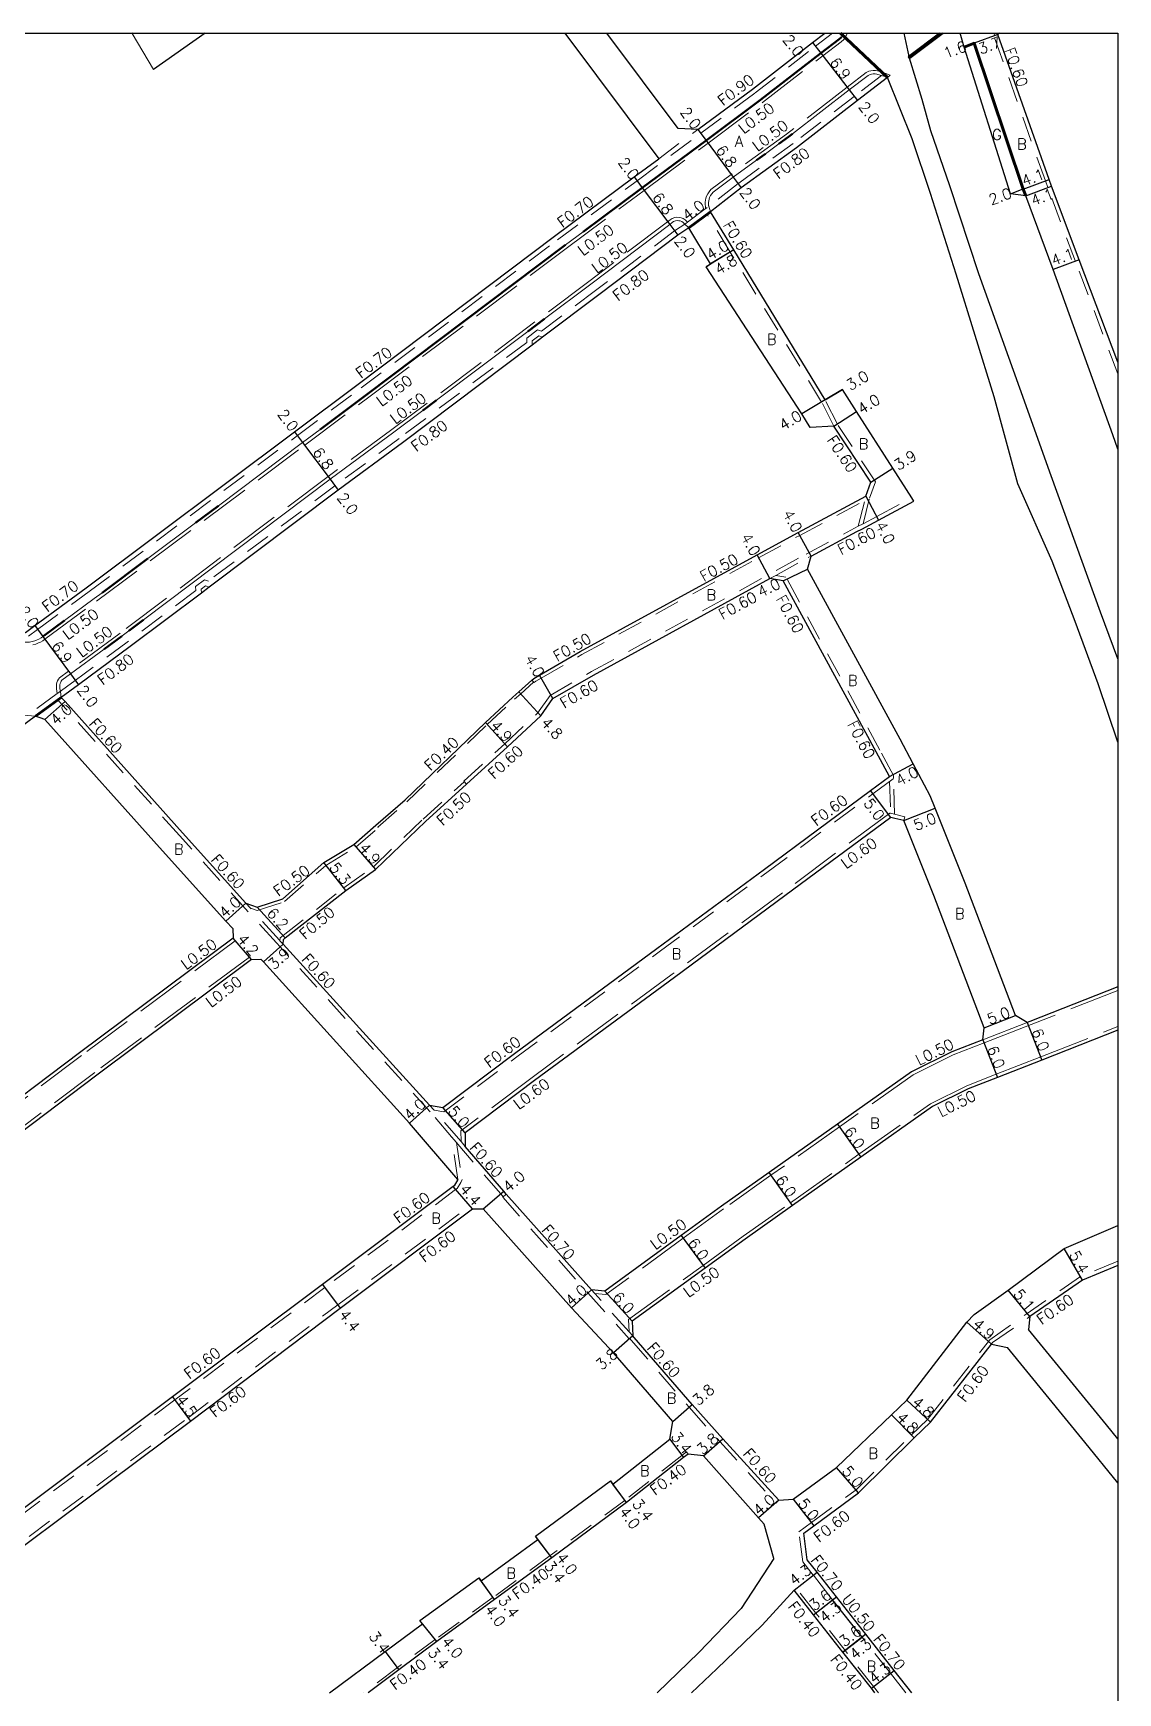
# Model space of a CAD drawing. Header units: metres. Extents: x -3200 to -2400, y -111000 to -110400.
# Drawn here: x -2560.9 to -2400, y -110646.3 to -110400 of the extents above; entities that cross this region are included whole.
import ezdxf

# ---------------------------------------------------------------- set-up
doc = ezdxf.new("R2010")
doc.units = ezdxf.units.M
doc.header["$LTSCALE"] = 2.5
doc.linetypes.add('2232000', pattern=[2.5, 1.5, -1])
doc.linetypes.add('2233000', pattern=[4, 3, -1])
for name, color, linetype, lineweight in [('2101000', 177, 'Continuous', 30), ('2102000', 191, 'Continuous', 30), ('2102001', 191, 'Continuous', 9), ('2203000', 5, 'Continuous', 50), ('2213000', 6, 'Continuous', 9), ('2227000', 3, 'Continuous', 50), ('2232000', 4, '2232000', 9), ('2233000', 62, '2233000', 9), ('9201100', 215, 'Continuous', 30), ('9202200', 155, 'Continuous', 60), ('9203500', 155, 'Continuous', 30)]:
    doc.layers.add(name, color=color, linetype=linetype, lineweight=lineweight)
for name, color, linetype in [('2231000', 162, 'Continuous'), ('9201500', 222, 'Continuous'), ('9202100', 82, 'Continuous'), ('9301100', 77, 'Continuous'), ('999', 7, 'Continuous')]:
    doc.layers.add(name, color=color, linetype=linetype)
doc.styles.add('Dm_Anotation', font='txt.shx', dxfattribs={"bigfont": 'pscdm.shx'})

msp = doc.modelspace()

# ---------------------------------------------------------------- linework, layer by layer
at = {"layer": '2101000'}
for points in [[(-2462.29, -110414.29), (-2454.22, -110408.29), (-2445.28, -110401.38), (-2443.49, -110400)], [(-2431, -110403.45), (-2426.39, -110400)], [(-2400, -110461.71), (-2400.74, -110459.61), (-2409.58, -110435.05), (-2413.67, -110424.12), (-2415.91, -110423.82), (-2422.79, -110402.05), (-2423.41, -110400)], [(-2417.54, -110400), (-2417.82, -110400.21)], [(-2400, -110448.83), (-2405.73, -110433.65), (-2409.82, -110422.7), (-2410.19, -110421.7), (-2417.82, -110400.21)], [(-2434.19, -110406.59), (-2438.62, -110410.01), (-2447.66, -110416.99), (-2455.87, -110422.97), (-2460.44, -110426.5)], [(-2607.93, -110439.77), (-2597.4, -110451.98), (-2593.99, -110455.92), (-2588.62, -110461.86), (-2578.21, -110474.49), (-2575.77, -110476.22), (-2565.72, -110487.96), (-2565.06, -110488.73), (-2562.07, -110488.94), (-2560.69, -110487.92), (-2553.05, -110482.3), (-2522.15, -110459.15), (-2512.7, -110452.08), (-2483.56, -110430.12), (-2471.75, -110421.33), (-2468.12, -110418.63)], [(-2443.44, -110454.43), (-2456.99, -110432.17), (-2460.44, -110426.5)], [(-2463.65, -110428.89), (-2465.3, -110429.99), (-2477.02, -110438.84), (-2485.34, -110445.11), (-2486.89, -110446.28), (-2506.13, -110460.77), (-2515.67, -110467.8), (-2534.8, -110482.2), (-2535.98, -110483.09), (-2546.52, -110491.03), (-2554.23, -110496.7), (-2556.77, -110498.58)], [(-2436.64, -110466.65), (-2442.13, -110458.3), (-2445.63, -110458.52), (-2446.86, -110456.5), (-2461.09, -110434.67), (-2460.41, -110434.25), (-2463.65, -110428.89)], [(-2445.51, -110477.59), (-2438.7, -110473.96), (-2437.99, -110473.58), (-2435.49, -110472.25), (-2430.25, -110469.46), (-2430.57, -110468.95), (-2433.36, -110464.54), (-2438.75, -110456.16), (-2440.87, -110452.88), (-2443.44, -110454.43)], [(-2529.39, -110529.08), (-2527.69, -110529.68), (-2523.89, -110528.44), (-2517.82, -110523.09), (-2513.34, -110520.39), (-2510.07, -110517.54), (-2505.75, -110513.77), (-2493.84, -110502.28), (-2489.77, -110498.55), (-2488.85, -110497.72), (-2486.95, -110496), (-2486.66, -110495.74), (-2485.82, -110495.26), (-2479.75, -110491.77), (-2453.53, -110477.41), (-2447.43, -110474.08), (-2437.37, -110468.72)], [(-2437.37, -110468.72), (-2436.64, -110466.65)], [(-2413.45, -110546.8), (-2415.16, -110545.77), (-2422.63, -110526.13), (-2427.11, -110514.99), (-2427.84, -110513.17), (-2430.36, -110508.44), (-2432.31, -110504.77), (-2446.03, -110479.52), (-2445.51, -110477.59)], [(-2523.85, -110535.2), (-2523.8, -110534.5), (-2523.53, -110534.27), (-2514.52, -110527.23), (-2510.14, -110524.1), (-2502.74, -110516.98), (-2496.64, -110511.44), (-2490.54, -110505.91), (-2485.63, -110501.28), (-2483.83, -110498.73), (-2477.79, -110495.26), (-2451.61, -110480.92)], [(-2502.13, -110559.06), (-2500.17, -110559.44), (-2489.53, -110551.43), (-2468.41, -110535.85), (-2452.43, -110524.05), (-2436.7, -110512.4), (-2433.89, -110510.32), (-2435.83, -110506.67), (-2449.63, -110481.26), (-2451.61, -110480.92)], [(-2529.39, -110529.08), (-2538.78, -110518.68), (-2556.21, -110499.2), (-2556.77, -110498.58)], [(-2560.57, -110501.37), (-2564.4, -110504.19), (-2565.64, -110505.1), (-2566.85, -110506), (-2573.19, -110510.66), (-2599.84, -110530.77), (-2605, -110534.59), (-2605.86, -110535.23), (-2614.45, -110541.6), (-2627.37, -110551.48), (-2628.46, -110552.31), (-2638.04, -110559.64), (-2639.36, -110560.64)], [(-2531.31, -110532.88), (-2532.34, -110531.77), (-2541.76, -110521.35), (-2559.2, -110501.87), (-2560.57, -110501.37)], [(-2419.82, -110547.59), (-2427.28, -110527.96), (-2431.75, -110516.86), (-2433.09, -110516.54), (-2433.69, -110516.4), (-2449.41, -110528.03), (-2465.78, -110540.13), (-2486.54, -110555.44), (-2496.86, -110563.19), (-2496.84, -110565.19)], [(-2531.31, -110532.88), (-2531.27, -110534.3), (-2554.05, -110551.31), (-2569.29, -110562.77), (-2584.96, -110574.55), (-2612.89, -110595.44), (-2615.19, -110595.33)], [(-2502.13, -110559.06), (-2523.85, -110535.2)], [(-2528.53, -110537.48), (-2551.48, -110554.63), (-2566.77, -110566.13), (-2582.51, -110577.97), (-2610.38, -110598.8), (-2610.83, -110601.26)], [(-2528.53, -110537.48), (-2527.13, -110537.39)], [(-2497.91, -110570.09), (-2505.09, -110561.75), (-2526.74, -110537.82), (-2527.13, -110537.39)], [(-2400, -110541.5), (-2413.05, -110546.65), (-2413.45, -110546.8)], [(-2420.03, -110549.37), (-2419.82, -110547.59)], [(-2420.03, -110549.37), (-2424.62, -110551.17), (-2430.59, -110554.13), (-2441.6, -110561.88), (-2451.75, -110569.08), (-2458.78, -110574.06), (-2464.77, -110578.43), (-2476.1, -110586.68), (-2478.09, -110586.48)], [(-2400, -110547.95), (-2411.26, -110552.39), (-2417.84, -110554.96), (-2422.19, -110556.66), (-2427.51, -110559.3), (-2438.13, -110566.78), (-2448.28, -110573.97), (-2455.31, -110578.95), (-2461.25, -110583.28), (-2472.07, -110591.12)], [(-2478.09, -110586.48), (-2490.73, -110572.29), (-2491.11, -110571.86), (-2496.84, -110565.19)], [(-2497.91, -110570.09), (-2498.47, -110571.03), (-2498.61, -110571.13), (-2518.01, -110585.67), (-2540.28, -110602.35), (-2583.83, -110634.99), (-2585.18, -110634.97), (-2585.85, -110634.1), (-2594.69, -110622.55), (-2600.97, -110614.66), (-2605.61, -110608.35), (-2610.83, -110601.26)], [(-2581.61, -110639.77), (-2581.43, -110638.69), (-2581.19, -110638.51), (-2537.58, -110605.95), (-2515.37, -110589.19), (-2495.75, -110574.47)], [(-2516.95, -110646.29), (-2508.69, -110640.15), (-2503.16, -110636.04), (-2503.54, -110635.57), (-2494.82, -110629.2), (-2494.47, -110629.69), (-2486.03, -110623.52), (-2486.39, -110623.04), (-2475.26, -110614.82), (-2474.91, -110615.3), (-2466.47, -110608.66), (-2466.02, -110606), (-2474.81, -110595.85), (-2481.06, -110589.17), (-2494.15, -110574.47)], [(-2495.75, -110574.47), (-2494.15, -110574.47)], [(-2448.18, -110617.57), (-2441.72, -110612.84), (-2433.59, -110605.05), (-2431.32, -110602.88), (-2422.38, -110591.26), (-2421.31, -110590.14), (-2416.29, -110586.51), (-2407.95, -110580.37), (-2400, -110576.96)], [(-2400, -110582.86), (-2405.25, -110585.04), (-2413.04, -110590.44)], [(-2472.07, -110591.12), (-2471.98, -110593.32)], [(-2450.28, -110617.71), (-2458.62, -110608.58), (-2463.15, -110603.5), (-2471.75, -110593.57), (-2471.98, -110593.32)], [(-2446.59, -110622.6), (-2445.1, -110621.51), (-2438.45, -110616.61), (-2430.23, -110608.47), (-2427.77, -110606.11), (-2418.74, -110594.54)], [(-2451.02, -110626.37), (-2452.47, -110621.28), (-2453.29, -110620.34), (-2461.46, -110611.11), (-2463.74, -110610.85), (-2464.44, -110611.39), (-2472.88, -110618.03), (-2483.99, -110626.25), (-2492.47, -110632.43), (-2501.03, -110638.69), (-2506.66, -110642.87), (-2511.25, -110646.29)], [(-2450.28, -110617.71), (-2448.18, -110617.57)], [(-2430.57, -110646.29), (-2433.18, -110642.96), (-2437.4, -110637.59), (-2437.95, -110638.03), (-2442.31, -110632.48), (-2441.76, -110632.05), (-2442.3, -110631.36), (-2444.63, -110628.4), (-2446.07, -110626.57), (-2446.59, -110622.6)], [(-2436.04, -110646.29), (-2436.56, -110645.62), (-2440.78, -110640.25), (-2445.14, -110634.71), (-2448.01, -110631.06)]]:
    msp.add_lwpolyline(points, dxfattribs=at)
at = {"layer": '2102000'}
for points in [[(-2546.14, -110400), (-2546.24, -110400.07)], [(-2535.41, -110400), (-2543.1, -110405.38)], [(-2482.04, -110400), (-2468.12, -110418.63)], [(-2462.29, -110414.29), (-2465.21, -110414.16), (-2475.8, -110400)], [(-2400, -110492.82), (-2402.57, -110485.92), (-2409.91, -110465.71), (-2414.56, -110452.68), (-2420.64, -110435.72), (-2424.9, -110422.63), (-2427.72, -110414.5), (-2429.04, -110409.86), (-2430.92, -110403.71), (-2431, -110403.45)], [(-2400, -110505.22), (-2402.9, -110496.53), (-2406.33, -110487.29), (-2409.76, -110478.37), (-2414.84, -110466.87), (-2418.36, -110453.94), (-2423.96, -110435.75), (-2427.77, -110423.78), (-2430.49, -110415.68), (-2434.19, -110406.59)], [(-2413.04, -110590.44), (-2413.24, -110592.35)], [(-2400, -110608.6), (-2401.69, -110606.51), (-2413.24, -110592.35)], [(-2418.74, -110594.54), (-2416.36, -110595.03)], [(-2400, -110615.12), (-2404.88, -110609.09), (-2416.36, -110595.03)], [(-2451.02, -110626.37), (-2455.9, -110633.75), (-2462.16, -110640.32), (-2468.36, -110646.29)], [(-2448.01, -110631.06), (-2452.76, -110636.26), (-2459.5, -110642.75), (-2463.24, -110646.29)]]:
    msp.add_lwpolyline(points, dxfattribs=at)
at = {"layer": '2102001'}
msp.add_lwpolyline([(-2546.24, -110400.07), (-2543.1, -110405.38)], dxfattribs=at)
at = {"layer": '2203000'}
for points in [[(-2430.92, -110403.71), (-2431, -110403.45), (-2426.39, -110400)], [(-2425.97, -110400), (-2430.92, -110403.71)]]:
    msp.add_lwpolyline(points, dxfattribs=at)
at = {"layer": '2213000'}
for points in [[(-2441, -110400.58), (-2440.77, -110400.24), (-2440.66, -110400)], [(-2417.86, -110400), (-2417.82, -110400.21)], [(-2434.19, -110406.59), (-2434.58, -110406.44), (-2435.08, -110406.27), (-2435.25, -110406.21), (-2435.75, -110406.08), (-2435.99, -110406.04), (-2436.28, -110406.03), (-2436.53, -110406.06), (-2436.75, -110406.12), (-2437.05, -110406.27), (-2439.84, -110408.43), (-2448.25, -110414.92)], [(-2450.28, -110416.42), (-2452.27, -110417.88)], [(-2453.62, -110418.86), (-2457.06, -110421.37), (-2460.04, -110423.59), (-2460.25, -110423.83), (-2460.41, -110424.08), (-2460.56, -110424.36), (-2460.64, -110424.63), (-2460.7, -110424.86), (-2460.73, -110425.12), (-2460.73, -110425.39), (-2460.71, -110425.63), (-2460.7, -110425.69), (-2460.44, -110426.5)], [(-2463.65, -110428.89), (-2464.25, -110428.33), (-2464.51, -110428.08), (-2464.7, -110427.96), (-2464.93, -110427.86), (-2465.14, -110427.83), (-2465.38, -110427.82), (-2465.63, -110427.85), (-2465.9, -110427.94), (-2466.11, -110428.1), (-2466.49, -110428.39), (-2478.2, -110437.23), (-2485.08, -110442.41)], [(-2481.97, -110431.43), (-2479.34, -110429.47)], [(-2487.54, -110444.26), (-2501.11, -110454.48)], [(-2503.1, -110455.99), (-2507.41, -110459.23), (-2516.87, -110466.2), (-2544.58, -110487.07)], [(-2533.46, -110470.12), (-2520.95, -110460.75), (-2518.34, -110458.8)], [(-2543.93, -110477.97), (-2536.85, -110472.66)], [(-2556.31, -110487.18), (-2551.86, -110483.91), (-2550.72, -110483.06)], [(-2565.06, -110488.73), (-2563.88, -110489.51), (-2563.37, -110489.85), (-2562.99, -110490.09), (-2562.74, -110490.23), (-2562.48, -110490.32), (-2562.27, -110490.37), (-2561.96, -110490.39), (-2561.49, -110490.35), (-2561.06, -110490.29), (-2560.71, -110490.18), (-2560.34, -110490.04), (-2560.09, -110489.91), (-2559.76, -110489.73), (-2559.5, -110489.53), (-2559.36, -110489.43)], [(-2546.72, -110488.68), (-2547.71, -110489.42), (-2547.8, -110489.49)], [(-2550.39, -110491.4), (-2555.41, -110495.09), (-2556.66, -110496.01), (-2556.77, -110496.16), (-2556.85, -110496.3), (-2556.92, -110496.5), (-2556.97, -110496.7), (-2556.99, -110496.98), (-2556.96, -110497.23), (-2556.9, -110497.68), (-2556.77, -110498.58)], [(-2560.57, -110501.37), (-2561.78, -110501.27), (-2562.46, -110501.21), (-2562.92, -110501.21), (-2563.48, -110501.26), (-2563.93, -110501.36)]]:
    msp.add_lwpolyline(points, dxfattribs=at)
at = {"layer": '2227000'}
for points in [[(-2479.34, -110429.47), (-2470.55, -110422.93), (-2461.1, -110415.9), (-2453.02, -110409.88), (-2444.06, -110402.97), (-2441.36, -110400.88), (-2441, -110400.58)], [(-2448.25, -110414.92), (-2448.86, -110415.39), (-2450.28, -110416.42)], [(-2452.27, -110417.88), (-2453.62, -110418.86)], [(-2518.34, -110458.8), (-2511.43, -110453.62), (-2482.34, -110431.7), (-2481.97, -110431.43)], [(-2485.08, -110442.41), (-2487.54, -110444.26)], [(-2501.11, -110454.48), (-2503.1, -110455.99)], [(-2536.85, -110472.66), (-2533.46, -110470.12)], [(-2550.72, -110483.06), (-2543.93, -110477.97)], [(-2559.36, -110489.43), (-2556.31, -110487.18)], [(-2544.58, -110487.07), (-2546.72, -110488.68)], [(-2547.8, -110489.49), (-2550.39, -110491.4)]]:
    msp.add_lwpolyline(points, dxfattribs=at)
at = {"layer": '2231000'}
msp.add_lwpolyline([(-2437.4, -110637.59), (-2441.76, -110632.05)], dxfattribs=at)
at = {"layer": '2232000'}
for points in [[(-2561.65, -110489.5), (-2560.27, -110488.49), (-2552.63, -110482.86), (-2521.73, -110459.71), (-2512.28, -110452.64), (-2483.14, -110430.68), (-2471.33, -110421.89), (-2461.87, -110414.85), (-2453.8, -110408.85), (-2444.85, -110401.94), (-2442.34, -110400)], [(-2418.38, -110400.42), (-2418.3, -110400.39), (-2417.82, -110400.21)], [(-2400, -110450.53), (-2406.29, -110433.86), (-2410.39, -110422.91), (-2410.75, -110421.91), (-2418.38, -110400.42)], [(-2417.86, -110400), (-2417.82, -110400.21)], [(-2435.08, -110406.27), (-2439.11, -110409.38), (-2448.15, -110416.35), (-2456.35, -110422.33), (-2460.93, -110425.87), (-2461.13, -110426.02), (-2461.41, -110426.22), (-2463.83, -110428.03), (-2464.11, -110428.24), (-2465.76, -110429.34), (-2477.5, -110438.2), (-2485.49, -110444.22), (-2486.08, -110444.04), (-2487.71, -110445.27), (-2487.7, -110445.88), (-2506.61, -110460.13), (-2516.15, -110467.15), (-2534.94, -110481.3), (-2535.5, -110481.1), (-2536.87, -110482.13), (-2536.82, -110482.72), (-2547, -110490.39), (-2554.7, -110496.06), (-2557.25, -110497.93), (-2557.36, -110498.01), (-2561.05, -110500.73)], [(-2434.19, -110406.59), (-2434.58, -110406.44), (-2435.08, -110406.27)], [(-2468.12, -110418.63), (-2462.29, -110414.29)], [(-2460.44, -110426.5), (-2460.93, -110426.86), (-2463.65, -110428.89)], [(-2442.13, -110458.3), (-2443.95, -110454.74), (-2457.51, -110432.48), (-2460.93, -110426.86)], [(-2485.34, -110445.11), (-2485.93, -110444.93), (-2486.9, -110445.66), (-2486.89, -110446.28)], [(-2436.84, -110469), (-2435.97, -110466.57), (-2441.61, -110458), (-2443.44, -110454.43)], [(-2497.05, -110511), (-2490.95, -110505.47), (-2486.09, -110500.89), (-2484.24, -110498.27), (-2478.08, -110494.74), (-2446.22, -110477.29), (-2438.5, -110473.18), (-2437.79, -110472.8), (-2435.77, -110471.72), (-2430.57, -110468.95)], [(-2486.62, -110496.37), (-2486.36, -110496.14), (-2485.57, -110495.69), (-2479.51, -110492.21), (-2453.29, -110477.85), (-2447.19, -110474.52), (-2436.84, -110469)], [(-2438.5, -110473.18), (-2437.55, -110469.38)], [(-2437.79, -110472.8), (-2436.84, -110469)], [(-2451.61, -110480.92), (-2450.76, -110480.46), (-2445.93, -110477.82), (-2445.51, -110477.59)], [(-2433.28, -110510.61), (-2433.29, -110510.16), (-2435.3, -110506.39), (-2449.25, -110480.71), (-2450.76, -110480.46)], [(-2534.8, -110482.2), (-2535.36, -110482), (-2536.03, -110482.51), (-2535.98, -110483.09)], [(-2509.81, -110517.84), (-2505.48, -110514.06), (-2493.56, -110502.57), (-2489.5, -110498.85), (-2488.58, -110498.02), (-2486.69, -110496.3)], [(-2486.62, -110496.37), (-2486.95, -110496)], [(-2556.77, -110498.58), (-2557.26, -110498.93), (-2560.57, -110501.37)], [(-2491.18, -110572.69), (-2491.56, -110572.26), (-2497.9, -110564.87), (-2498.11, -110564.62), (-2498.85, -110563.77), (-2502.03, -110560.06), (-2524.3, -110535.6), (-2524.84, -110535.01), (-2539.23, -110519.08), (-2556.66, -110499.6), (-2557.26, -110498.93)], [(-2501.46, -110559.8), (-2500.02, -110560.08), (-2489.17, -110551.92), (-2468.05, -110536.33), (-2452.08, -110524.54), (-2436.34, -110512.88), (-2433.28, -110510.61)], [(-2433.11, -110515.92), (-2433.28, -110510.61)], [(-2524.32, -110534.69), (-2524.28, -110534.25), (-2523.84, -110533.88), (-2514.82, -110526.83), (-2510.46, -110523.71), (-2503.09, -110516.62), (-2496.98, -110511.08)], [(-2497.05, -110511), (-2496.64, -110511.44)], [(-2433.87, -110511.05), (-2433.71, -110515.77)], [(-2528.68, -110529.86), (-2527.7, -110530.2), (-2523.63, -110528.88), (-2517.52, -110523.49), (-2513.04, -110520.79), (-2509.75, -110517.92), (-2509.81, -110517.84)], [(-2523.85, -110535.2), (-2524.32, -110534.69), (-2524.39, -110534.6), (-2528.68, -110529.86), (-2529.39, -110529.08)], [(-2496.84, -110565.19), (-2497.44, -110564.48), (-2501.46, -110559.8), (-2502.13, -110559.06)], [(-2498.11, -110564.62), (-2497.3, -110570.09), (-2497.5, -110570.57), (-2498.02, -110571.44), (-2498.25, -110571.61), (-2517.65, -110586.15), (-2539.92, -110602.83), (-2583.63, -110635.59), (-2590.34, -110640.44), (-2590.52, -110640.59)], [(-2497.91, -110570.09), (-2498.85, -110563.77)], [(-2577.51, -110646.29), (-2580.48, -110642.29), (-2582.24, -110639.92), (-2581.98, -110638.35), (-2581.55, -110638.03), (-2537.94, -110605.47), (-2515.73, -110588.71), (-2496.14, -110574.02)], [(-2496.14, -110574.02), (-2495.75, -110574.47)], [(-2490.73, -110572.29), (-2491.26, -110572.75), (-2478.62, -110586.94), (-2472.5, -110593.78)], [(-2400, -110582.21), (-2405.54, -110584.51), (-2413.61, -110590.1)], [(-2471.98, -110593.32), (-2472.5, -110592.73), (-2477.6, -110587.03), (-2478.09, -110586.48)], [(-2447.32, -110622.4), (-2445.46, -110621.02), (-2438.84, -110616.16), (-2430.65, -110608.04), (-2428.22, -110605.71), (-2418.99, -110593.88), (-2413.61, -110590.1)], [(-2418.74, -110594.54), (-2418.57, -110594.32), (-2413.04, -110590.44)], [(-2471.98, -110593.32), (-2472.42, -110593.72), (-2472.5, -110593.78)], [(-2472.42, -110593.72), (-2472.2, -110593.96), (-2463.61, -110603.9), (-2459.07, -110608.98), (-2450.72, -110618.12)], [(-2463.74, -110610.85), (-2463.99, -110610.53), (-2464.69, -110611.07), (-2473.12, -110617.71), (-2484.23, -110625.93), (-2492.7, -110632.11), (-2501.27, -110638.37), (-2506.9, -110642.55), (-2511.92, -110646.29)], [(-2450.28, -110617.71), (-2450.72, -110618.12)], [(-2442.31, -110632.48), (-2442.86, -110631.79), (-2445.18, -110628.83), (-2446.74, -110626.85), (-2447.32, -110622.4)], [(-2448.01, -110631.06), (-2447.69, -110630.81)], [(-2435.53, -110646.29), (-2436.25, -110645.37), (-2440.47, -110640), (-2444.82, -110634.46), (-2447.69, -110630.81)], [(-2431.46, -110646.29), (-2433.73, -110643.39), (-2437.95, -110638.03)]]:
    msp.add_lwpolyline(points, dxfattribs=at)
at = {"layer": '2233000'}
for points in [[(-2560.96, -110490.78), (-2560.54, -110490.66), (-2560.13, -110490.49), (-2559.85, -110490.35), (-2559.49, -110490.15), (-2559.21, -110489.94), (-2551.56, -110484.31), (-2520.65, -110461.15), (-2511.13, -110454.02), (-2482.04, -110432.1), (-2470.26, -110423.33), (-2460.8, -110416.3), (-2452.71, -110410.28), (-2443.75, -110403.36), (-2441.04, -110401.27), (-2440.63, -110400.92), (-2440.33, -110400.49), (-2440.15, -110400.07), (-2440.13, -110400)], [(-2418.36, -110400), (-2418.3, -110400.39)], [(-2433.77, -110406.22), (-2434.41, -110405.97), (-2435.11, -110405.73), (-2435.64, -110405.59), (-2435.94, -110405.54), (-2436.3, -110405.53), (-2436.62, -110405.57), (-2436.93, -110405.65), (-2437.32, -110405.85), (-2440.15, -110408.03), (-2449.16, -110414.99), (-2457.36, -110420.97), (-2460.39, -110423.22), (-2460.65, -110423.53), (-2460.84, -110423.82), (-2461.02, -110424.17), (-2461.12, -110424.49), (-2461.19, -110424.76), (-2461.23, -110425.09), (-2461.23, -110425.41), (-2461.2, -110425.7), (-2461.16, -110425.95), (-2461.13, -110426.02)], [(-2434.19, -110406.59), (-2433.77, -110406.22)], [(-2463.83, -110428.03), (-2464.2, -110427.68), (-2464.48, -110427.51), (-2464.79, -110427.38), (-2465.09, -110427.33), (-2465.41, -110427.31), (-2465.75, -110427.36), (-2466.13, -110427.5), (-2466.4, -110427.7), (-2466.79, -110427.99), (-2478.5, -110436.83), (-2507.7, -110458.83), (-2517.17, -110465.79), (-2548.01, -110489.02), (-2555.71, -110494.69), (-2557.02, -110495.65), (-2557.19, -110495.88), (-2557.31, -110496.09), (-2557.4, -110496.37), (-2557.46, -110496.62), (-2557.49, -110496.99), (-2557.46, -110497.3), (-2557.36, -110498.01)], [(-2431.61, -110516.27), (-2432.95, -110515.95), (-2433.11, -110515.92), (-2433.71, -110515.77), (-2433.83, -110515.75), (-2449.76, -110527.55), (-2466.14, -110539.65), (-2486.89, -110554.96), (-2497.47, -110562.89), (-2497.44, -110564.48)], [(-2431.75, -110516.86), (-2431.61, -110516.27)], [(-2530.94, -110534.68), (-2553.75, -110551.71), (-2568.99, -110563.17), (-2584.66, -110574.95), (-2612.74, -110595.95), (-2614.81, -110595.85)], [(-2530.94, -110534.68), (-2531.27, -110534.3)], [(-2528.86, -110537.1), (-2551.78, -110554.23), (-2567.07, -110565.73), (-2582.81, -110577.57), (-2610.83, -110598.52), (-2611.23, -110600.71)], [(-2528.86, -110537.1), (-2528.53, -110537.48)], [(-2400, -110542.04), (-2412.87, -110547.11), (-2419.85, -110549.84), (-2424.41, -110551.63), (-2430.34, -110554.56), (-2441.31, -110562.29), (-2451.46, -110569.49), (-2458.49, -110574.46), (-2464.48, -110578.83), (-2475.97, -110587.2), (-2477.6, -110587.03)], [(-2472.5, -110592.73), (-2472.58, -110590.87), (-2461.54, -110582.88), (-2455.6, -110578.54), (-2448.57, -110573.57), (-2438.42, -110566.37), (-2427.77, -110558.87), (-2422.39, -110556.2), (-2418.03, -110554.5), (-2411.44, -110551.92), (-2400, -110547.41)], [(-2413.45, -110546.8), (-2420.03, -110549.37)]]:
    msp.add_lwpolyline(points, dxfattribs=at)
at = {"layer": '9201100'}
for points in [[(-2445.28, -110401.38), (-2444.06, -110402.97)], [(-2421.29, -110401.5), (-2422.79, -110402.05)], [(-2417.82, -110400.21), (-2421.29, -110401.5)], [(-2444.06, -110402.97), (-2439.84, -110408.43)], [(-2439.84, -110408.43), (-2438.62, -110410.01)], [(-2462.29, -110414.29), (-2461.1, -110415.9)], [(-2461.1, -110415.9), (-2457.06, -110421.37)], [(-2471.75, -110421.33), (-2470.55, -110422.93)], [(-2457.06, -110421.37), (-2455.87, -110422.97)], [(-2414.04, -110423.13), (-2410.19, -110421.7)], [(-2470.55, -110422.93), (-2466.49, -110428.39)], [(-2415.91, -110423.82), (-2414.04, -110423.12)], [(-2413.67, -110424.12), (-2409.82, -110422.7)], [(-2460.44, -110426.5), (-2463.65, -110428.89)], [(-2466.49, -110428.39), (-2465.3, -110429.99)], [(-2456.99, -110432.17), (-2461.09, -110434.67)], [(-2456.99, -110432.17), (-2460.41, -110434.25)], [(-2405.73, -110433.65), (-2409.58, -110435.05)], [(-2443.44, -110454.43), (-2440.87, -110452.88)], [(-2443.44, -110454.43), (-2446.86, -110456.5)], [(-2442.13, -110458.3), (-2438.75, -110456.16)], [(-2522.15, -110459.15), (-2520.95, -110460.75)], [(-2520.95, -110460.75), (-2516.87, -110466.2)], [(-2516.87, -110466.2), (-2515.67, -110467.8)], [(-2436.64, -110466.65), (-2433.36, -110464.54)], [(-2437.37, -110468.72), (-2435.49, -110472.25)], [(-2445.51, -110477.59), (-2447.43, -110474.08)], [(-2451.61, -110480.92), (-2453.53, -110477.41)], [(-2449.63, -110481.26), (-2446.03, -110479.52)], [(-2560.69, -110487.92), (-2559.5, -110489.53)], [(-2559.5, -110489.53), (-2555.41, -110495.09)], [(-2555.41, -110495.09), (-2554.23, -110496.7)], [(-2483.83, -110498.73), (-2485.82, -110495.26)], [(-2485.63, -110501.28), (-2488.85, -110497.72)], [(-2559.2, -110501.87), (-2556.21, -110499.2)], [(-2493.84, -110502.28), (-2490.54, -110505.91)], [(-2433.89, -110510.32), (-2430.36, -110508.44)], [(-2433.69, -110516.4), (-2436.7, -110512.4)], [(-2431.75, -110516.86), (-2427.11, -110514.99)], [(-2513.34, -110520.39), (-2510.14, -110524.1)], [(-2514.52, -110527.23), (-2517.82, -110523.09)], [(-2529.39, -110529.08), (-2532.34, -110531.77)], [(-2523.53, -110534.27), (-2527.69, -110529.68)], [(-2528.53, -110537.48), (-2531.27, -110534.3)], [(-2523.85, -110535.2), (-2526.74, -110537.82)], [(-2419.82, -110547.59), (-2415.16, -110545.77)], [(-2413.45, -110546.8), (-2411.26, -110552.39)], [(-2420.03, -110549.37), (-2417.84, -110554.96)], [(-2502.13, -110559.06), (-2505.09, -110561.75)], [(-2496.86, -110563.19), (-2500.17, -110559.44)], [(-2441.6, -110561.88), (-2438.13, -110566.78)], [(-2448.28, -110573.97), (-2451.75, -110569.08)], [(-2495.75, -110574.47), (-2498.61, -110571.13)], [(-2494.15, -110574.47), (-2491.11, -110571.86)], [(-2464.77, -110578.43), (-2461.25, -110583.28)], [(-2405.25, -110585.04), (-2407.95, -110580.37)], [(-2518.01, -110585.67), (-2515.37, -110589.19)], [(-2478.09, -110586.48), (-2481.06, -110589.17)], [(-2472.07, -110591.12), (-2476.1, -110586.68)], [(-2413.04, -110590.44), (-2416.29, -110586.51)], [(-2418.74, -110594.54), (-2422.38, -110591.26)], [(-2471.98, -110593.32), (-2474.81, -110595.85)], [(-2540.28, -110602.35), (-2537.58, -110605.95)], [(-2466.02, -110606), (-2463.15, -110603.5)], [(-2431.32, -110602.88), (-2427.77, -110606.11)], [(-2433.59, -110605.05), (-2430.23, -110608.47)], [(-2466.47, -110608.66), (-2464.44, -110611.39)], [(-2461.46, -110611.11), (-2458.62, -110608.58)], [(-2438.45, -110616.61), (-2441.72, -110612.84)], [(-2472.88, -110618.03), (-2475.26, -110614.82)], [(-2472.88, -110618.03), (-2474.91, -110615.3)], [(-2450.28, -110617.71), (-2453.29, -110620.34)], [(-2448.18, -110617.57), (-2445.1, -110621.51)], [(-2483.99, -110626.25), (-2486.39, -110623.04)], [(-2483.99, -110626.25), (-2486.03, -110623.52)], [(-2448.01, -110631.06), (-2444.63, -110628.4)], [(-2492.47, -110632.43), (-2494.82, -110629.2)], [(-2492.47, -110632.43), (-2494.47, -110629.69)], [(-2445.14, -110634.71), (-2441.76, -110632.05)], [(-2445.14, -110634.71), (-2442.31, -110632.48)], [(-2501.03, -110638.69), (-2503.54, -110635.57)], [(-2501.03, -110638.69), (-2503.16, -110636.04)], [(-2437.4, -110637.59), (-2440.78, -110640.25)], [(-2440.78, -110640.25), (-2437.95, -110638.03)], [(-2508.69, -110640.15), (-2506.66, -110642.87)], [(-2436.56, -110645.62), (-2433.18, -110642.96)]]:
    msp.add_lwpolyline(points, dxfattribs=at)
at = {"layer": '9202200'}
for points in [[(-2441.13, -110400), (-2434.19, -110406.59)], [(-2413.67, -110424.12), (-2414.04, -110423.13), (-2421.29, -110401.5), (-2422.79, -110402.05)], [(-2463.65, -110428.89), (-2460.44, -110426.5)], [(-2560.57, -110501.37), (-2556.77, -110498.58)]]:
    msp.add_lwpolyline(points, dxfattribs=at)
at = {"layer": '9301100'}
msp.add_lwpolyline([(-2431.73, -110400), (-2431, -110403.45), (-2426.39, -110400)], dxfattribs=at)
at = {"layer": '999'}
msp.add_lwpolyline([(-3200, -110400), (-2400, -110400), (-2400, -111000), (-3200, -111000)], close=True, dxfattribs=at)

# ---------------------------------------------------------------- texts
at = {"layer": '9201500', "style": 'Dm_Anotation'}
for s, rotation, p in [('2.0', 307.6618, (-2449.81, -110400.96)), ('1.6', 20.1844, (-2425.5, -110403.79)), ('3.7', 20.2903, (-2420.36, -110403.17)), ('6.9', 307.6622, (-2442.85, -110404.37)), ('2.0', 306.6586, (-2465.03, -110411.71)), ('2.0', 307.6613, (-2438.57, -110410.92)), ('6.8', 306.3963, (-2459.72, -110417.35)), ('2.0', 306.6585, (-2474.23, -110419.18)), ('4.1', 20.2903, (-2413.91, -110422.73)), ('6.8', 306.6586, (-2469.16, -110424.38)), ('2.0', 306.6587, (-2456.19, -110423.63)), ('2.0', 20.2593, (-2418.79, -110425.56)), ('4.1', 20.2533, (-2412.54, -110425.64)), ('4.0', 36.6588, (-2463.87, -110427.93)), ('2.0', 306.6587, (-2465.89, -110430.83)), ('4.0', 31.3443, (-2460.44, -110433.75)), ('4.8', 31.3443, (-2459.2, -110435.91)), ('4.1', 20.0612, (-2409.52, -110434.53)), ('3.0', 31.1087, (-2439.68, -110453.1)), ('4.0', 32.3112, (-2437.99, -110456.63)), ('2.0', 306.8394, (-2524.77, -110456.54)), ('4.0', 31.1171, (-2449.63, -110459.02)), ('6.8', 306.839, (-2519.56, -110462.2)), ('3.9', 32.787, (-2432.55, -110464.97)), ('2.0', 306.8391, (-2515.94, -110468.93)), ('4.0', 298.7039, (-2449.79, -110471.27)), ('4.0', 298.0506, (-2436.01, -110472.98)), ('4.0', 298.7026, (-2455.99, -110474.75)), ('4.0', 25.6882, (-2452.98, -110483.76)), ('2.0', 306.3522, (-2563.25, -110485.73)), ('6.9', 306.3513, (-2558.32, -110490.96)), ('4.0', 299.842, (-2488.06, -110492.8)), ('2.0', 306.3536, (-2554.51, -110497.49)), ('4.0', 41.8256, (-2557.52, -110502.84)), ('4.9', 312.2677, (-2493.19, -110502.84)), ('4.8', 312.1423, (-2485.69, -110502.41)), ('4.0', 28.0363, (-2432.41, -110511.75)), ('5.0', 306.9488, (-2437.81, -110514.29)), ('5.0', 21.9062, (-2429.94, -110518.39)), ('4.9', 310.7649, (-2512.71, -110520.97)), ('5.3', 308.54, (-2517.09, -110523.85)), ('4.0', 42.3849, (-2532.47, -110531.44)), ('6.2', 312.1923, (-2526.39, -110530.67)), ('4.2', 310.7774, (-2530.78, -110534.51)), ('3.9', 42.3199, (-2525.18, -110539.09)), ('5.0', 21.3333, (-2419.01, -110547.17)), ('6.0', 291.3535, (-2412.84, -110548.07)), ('6.0', 291.348, (-2419.43, -110550.64)), ('4.0', 42.3092, (-2505.05, -110561.44)), ('5.0', 311.4125, (-2499.5, -110560.05)), ('6.0', 305.3322, (-2440.71, -110562.97)), ('4.0', 40.6261, (-2490.39, -110572.11)), ('6.0', 305.325, (-2450.86, -110570.16)), ('4.4', 310.5657, (-2497.78, -110571.59)), ('6.0', 305.9797, (-2463.87, -110579.5)), ('5.4', 300.063, (-2407.31, -110581.27)), ('4.0', 42.2408, (-2481.09, -110589.02)), ('6.0', 312.2927, (-2475.09, -110587.65)), ('5.1', 309.5634, (-2415.6, -110587.18)), ('4.4', 306.8417, (-2515.65, -110590.15)), ('4.9', 317.9373, (-2421.68, -110591.75)), ('3.8', 41.8131, (-2476.57, -110598.51)), ('3.8', 41.1509, (-2462.25, -110603.77)), ('4.5', 306.8251, (-2539.81, -110602.81)), ('4.8', 317.7108, (-2430.66, -110603.34)), ('4.8', 314.5518, (-2432.96, -110605.55)), ('3.4', 306.6392, (-2466.4, -110608.29)), ('3.8', 41.7476, (-2461.6, -110611.05)), ('5.0', 310.9091, (-2441.05, -110613.45)), ('3.4', 306.5973, (-2472.14, -110618.24)), ('4.0', 41.1253, (-2453.25, -110620.1)), ('5.0', 308.0029, (-2447.55, -110618.21)), ('4.0', 306.5973, (-2474.08, -110619.43)), ('4.0', 306.7556, (-2483.41, -110626.22)), ('3.4', 306.7556, (-2485.19, -110627.45)), ('4.3', 38.1627, (-2447.98, -110630.48)), ('3.6', 38.1655, (-2445.01, -110634.19)), ('4.0', 306.1312, (-2494.02, -110633.91)), ('3.4', 306.1312, (-2492.02, -110632.57)), ('4.3', 38.1655, (-2443.5, -110635.99)), ('3.4', 306.6599, (-2511.23, -110637.89)), ('4.0', 308.7859, (-2500.43, -110638.71)), ('3.6', 38.1646, (-2440.55, -110639.55)), ('4.3', 38.1646, (-2439.02, -110641.47)), ('3.4', 308.7859, (-2502.48, -110640.33)), ('4.3', 38.1639, (-2436.17, -110645.06))]:
    msp.add_text(s, height=1.6, rotation=rotation, dxfattribs=at).set_placement(p)
at = {"layer": '9202100', "style": 'Dm_Anotation'}
for s, p in [('G', (-2418.66, -110415.85)), ('A', (-2456.82, -110416.84)), ('B', (-2414.95, -110417.25)), ('B', (-2452.07, -110446.23)), ('B', (-2438.44, -110461.75)), ('B', (-2461.03, -110484.16)), ('B', (-2440.04, -110496.87)), ('B', (-2540.04, -110521.9)), ('B', (-2424.16, -110531.46)), ('B', (-2466.2, -110537.43)), ('B', (-2436.75, -110562.54)), ('B', (-2501.87, -110576.66)), ('B', (-2466.92, -110603.37)), ('B', (-2437.01, -110611.55)), ('B', (-2470.91, -110614.14)), ('B', (-2490.75, -110629.33)), ('B', (-2437.28, -110643.15))]:
    msp.add_text(s, height=1.6, dxfattribs=at).set_placement(p)
at = {"layer": '9203500', "style": 'Dm_Anotation'}
for s, rotation, p in [('F0.60', 290.2903, (-2416.88, -110402.49)), ('F0.90', 37.0174, (-2458.58, -110410.87)), ('L0.50', 37.0174, (-2455.53, -110415.02)), ('L0.50', 37.0174, (-2453.48, -110417.62)), ('F0.80', 37.0174, (-2450.36, -110421.74)), ('F0.70', 37.0174, (-2482.4, -110428.96)), ('L0.50', 37.0174, (-2479.35, -110433.1)), ('F0.60', 301.3445, (-2458.63, -110428.47)), ('L0.50', 37.0174, (-2477.3, -110435.71)), ('F0.80', 37.0174, (-2474.18, -110439.83)), ('F0.70', 37.0174, (-2512.31, -110451.32)), ('L0.50', 37.0174, (-2509.25, -110455.46)), ('L0.50', 37.0174, (-2507.2, -110458.07)), ('F0.80', 37.0174, (-2504.08, -110462.19)), ('F0.60', 303.3552, (-2443.23, -110460.36)), ('F0.60', 28.0507, (-2441.02, -110477.47)), ('F0.50', 28.7048, (-2461.43, -110481.45)), ('F0.70', 37.0174, (-2558.84, -110485.97)), ('F0.60', 28.7048, (-2458.66, -110487.07)), ('F0.60', 298.5055, (-2450.79, -110483.94)), ('L0.50', 37.0174, (-2555.79, -110490.11)), ('L0.50', 37.0174, (-2553.74, -110492.71)), ('F0.50', 29.8421, (-2483.18, -110493.31)), ('F0.80', 37.0174, (-2550.62, -110496.83)), ('F0.60', 29.8418, (-2482.16, -110500.25)), ('F0.60', 311.8257, (-2552.76, -110502.54)), ('F0.60', 298.038, (-2440.18, -110502.56)), ('F0.40', 43.6023, (-2501.98, -110509.58)), ('F0.60', 42.2187, (-2492.56, -110510.77)), ('F0.50', 43.6023, (-2500.14, -110517.71)), ('F0.60', 36.5199, (-2444.75, -110517.75)), ('L0.60', 36.5199, (-2440.32, -110524.07)), ('F0.60', 312.0985, (-2534.64, -110522.73)), ('F0.50', 36.7565, (-2524.53, -110528.19)), ('F0.50', 40.1302, (-2520.61, -110534.59)), ('L0.50', 36.7693, (-2538.26, -110539.08)), ('F0.60', 312.3174, (-2521.2, -110537.51)), ('L0.50', 36.7693, (-2534.57, -110544.64)), ('F0.60', 36.9031, (-2493.24, -110553.64)), ('L0.50', 26.3345, (-2429.5, -110553.22)), ('L0.60', 36.4144, (-2488.92, -110559.81)), ('L0.50', 26.3409, (-2426.23, -110560.88)), ('F0.60', 310.8757, (-2496.29, -110565.44)), ('F0.60', 36.8511, (-2506.69, -110576.73)), ('F0.70', 310.8757, (-2485.59, -110577.66)), ('L0.50', 35.9797, (-2468.63, -110580.6)), ('F0.60', 36.8511, (-2502.88, -110582.47)), ('L0.50', 35.9797, (-2463.73, -110587.7)), ('F0.60', 34.7261, (-2411.32, -110591.74)), ('F0.60', 310.8757, (-2469.94, -110595.16)), ('F0.60', 36.8511, (-2537.78, -110599.79)), ('F0.60', 52.8566, (-2422.66, -110603.27)), ('F0.60', 36.8511, (-2533.97, -110605.52)), ('F0.60', 311.4993, (-2455.73, -110610.88)), ('F0.40', 36.6373, (-2468.66, -110617.06)), ('F0.60', 38.003, (-2444.33, -110624.03)), ('F0.70', 308.1644, (-2445.65, -110626.61)), ('F0.40', 36.1357, (-2489.1, -110632.5)), ('F0.40', 308.1638, (-2449.05, -110633.49)), ('U0.50', 308.1638, (-2441.05, -110632.41)), ('F0.70', 308.1644, (-2436.39, -110638.37)), ('F0.40', 308.1644, (-2442.76, -110641.35)), ('F0.40', 36.6345, (-2507.25, -110645.98))]:
    msp.add_text(s, height=1.6, rotation=rotation, dxfattribs=at).set_placement(p)

doc.saveas('drawing.dxf')
